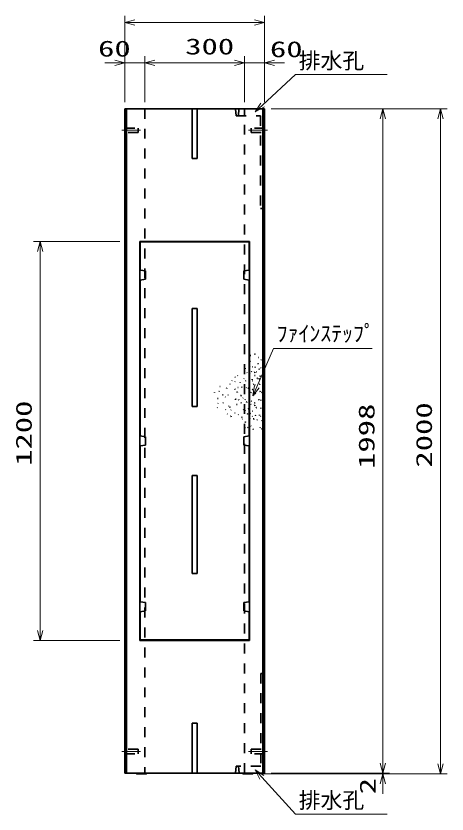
# Model space of a CAD drawing. Units: millimetres on the paper. Extents: x 15 to 1218, y 8 to 859.
# Drawn here: x 277.2 to 342, y 578.9 to 698.9 of the extents above; entities that cross this region are included whole.
import ezdxf
from ezdxf.enums import TextEntityAlignment as Align

# ---------------------------------------------------------------- set-up
doc = ezdxf.new("R2010")
doc.units = ezdxf.units.MM
doc.linetypes.add('USER2', pattern=[18.5, 12, -1.5, 3.5, -1.5])
doc.linetypes.add('USER3', pattern=[3, 1.5, -1.5])
for name, color, linetype, lineweight in [('D-BMK（構造物基準線）', 2, 'USER2', 18), ('D-STR-DIM（寸法）', 7, 'Continuous', 13), ('D-STR-HTXT（WS-旗）', 7, 'Continuous', 13), ('D-STR-HTXT（旗上げ）', 7, 'Continuous', 13), ('D-STR（構造物）', 1, 'Continuous', 35)]:
    doc.layers.add(name, color=color, linetype=linetype, lineweight=lineweight)
doc.styles.add('ＭＳ ゴシック', font='')
doc.styles.get('ＭＳ ゴシック').set_extended_font_data('MS Gothic')

# ---------------------------------------------------------------- blocks, each defined once
blk = doc.blocks.new('_Open30')
at = {"color": 7, "linetype": 'Continuous', "lineweight": 13}
for p, q in [((-1, 0.2679), (0, 0)), ((0, 0), (-1, -0.2679)), ((0, 0), (-1, 0))]:
    blk.add_line(p, q, dxfattribs=at)

msp = doc.modelspace()

# ---------------------------------------------------------------- linework, layer by layer
at = {"layer": 'D-BMK（構造物基準線）'}
for p, q in [((293.132, 681.689), (295.981, 681.689)), ((312.207, 681.689), (315.056, 681.689)), ((293.132, 588.289), (295.981, 588.289)), ((315.056, 588.289), (312.207, 588.289))]:
    msp.add_line(p, q, dxfattribs=at)
at = {"layer": 'D-STR-DIM（寸法）'}
for p, q in [((293.594, 692.835), (293.594, 698.885)), ((314.594, 692.865), (314.594, 698.885)), ((295.094, 697.885), (313.094, 697.885)), ((293.594, 685.939), (293.594, 692.835)), ((296.594, 685.939), (296.594, 692.835)), ((296.594, 685.99), (296.594, 692.835)), ((311.594, 685.939), (311.594, 692.835)), ((311.594, 685.939), (311.594, 692.835)), ((314.594, 685.908), (314.594, 692.835)), ((292.094, 691.835), (290.594, 691.835)), ((293.594, 691.835), (296.594, 691.835)), ((298.094, 691.835), (310.094, 691.835)), ((298.094, 691.835), (299.594, 691.835)), ((310.094, 691.835), (308.594, 691.835)), ((311.594, 691.835), (314.594, 691.835)), ((316.094, 691.835), (317.594, 691.835)), ((315.594, 684.939), (333.383, 684.939)), ((331.946, 684.939), (342.023, 684.939)), ((332.383, 586.539), (332.383, 683.439)), ((341.023, 586.439), (341.023, 683.439)), ((292.844, 664.989), (279.88, 664.989)), ((280.88, 606.489), (280.88, 663.489)), ((292.844, 604.989), (279.88, 604.989)), ((332.383, 586.539), (332.383, 588.039)), ((314.344, 584.939), (333.383, 584.939)), ((315.594, 585.039), (333.383, 585.039)), ((315.594, 585.039), (333.383, 585.039)), ((330.946, 584.939), (342.023, 584.939)), ((332.383, 585.039), (332.383, 584.939)), ((332.383, 583.439), (332.383, 581.939))]:
    msp.add_line(p, q, dxfattribs=at)
at = {"layer": 'D-STR-HTXT（WS-旗）'}
for points in [[(333.048, 690.085), (319.26, 690.085), (314.302, 685.496)], [(333.048, 578.89), (319.26, 578.89), (314.212, 584.422)]]:
    msp.add_lwpolyline(points, dxfattribs=at)
at = {"layer": 'D-STR-HTXT（旗上げ）'}
msp.add_lwpolyline([(330.767, 648.897), (315.937, 648.897), (313.437, 643.147)], dxfattribs=at)
at = {"layer": 'D-STR（構造物）'}
for p, q in [((314.594, 684.939), (293.594, 684.939)), ((293.594, 684.939), (293.594, 585.039)), ((293.844, 585.039), (293.844, 684.939)), ((303.719, 684.939), (303.719, 677.439)), ((304.469, 677.439), (304.469, 684.939)), ((314.344, 684.939), (314.344, 585.039)), ((314.594, 585.039), (314.594, 684.939)), ((303.719, 677.439), (304.469, 677.439)), ((312.344, 664.989), (295.844, 664.989)), ((295.844, 664.989), (295.844, 604.989)), ((295.919, 660.664), (295.919, 664.914)), ((295.919, 664.914), (312.269, 664.914)), ((312.269, 664.914), (312.269, 660.664)), ((312.344, 664.989), (312.344, 604.989)), ((296.719, 660.539), (295.919, 660.664)), ((296.719, 659.289), (296.719, 660.539)), ((312.269, 660.664), (311.469, 660.539)), ((311.469, 660.539), (311.469, 659.289)), ((295.919, 659.164), (296.719, 659.289)), ((295.919, 635.739), (295.919, 659.164)), ((311.469, 659.289), (312.269, 659.164)), ((312.269, 659.164), (312.269, 635.739)), ((303.719, 654.914), (303.719, 640.164)), ((304.469, 654.914), (303.719, 654.914)), ((304.469, 654.914), (304.469, 640.164)), ((313.102, 648.016), (313.159, 648.065)), ((313.159, 648.065), (313.207, 648.007)), ((312.362, 646.987), (312.415, 646.934)), ((312.415, 646.934), (312.468, 646.987)), ((312.476, 647.841), (312.549, 647.822)), ((313.677, 647.51), (313.752, 647.51)), ((314.025, 647.126), (314.078, 647.179)), ((314.078, 647.179), (314.131, 647.126)), ((311.708, 645.85), (311.701, 645.925)), ((312.455, 646.264), (312.39, 646.226)), ((312.842, 646.114), (312.768, 646.127)), ((313.181, 646.043), (313.207, 646.113)), ((313.661, 646.578), (313.588, 646.558)), ((313.641, 646.65), (313.661, 646.578)), ((313.778, 645.741), (313.791, 645.814)), ((313.791, 645.814), (313.865, 645.801)), ((313.973, 645.941), (314.034, 645.984)), ((314.034, 645.984), (314.077, 645.922)), ((310.163, 644.596), (310.11, 644.649)), ((310.163, 644.596), (310.216, 644.649)), ((310.579, 644.773), (310.541, 644.838)), ((311.544, 644.393), (311.486, 644.345)), ((311.996, 645.252), (311.926, 645.278)), ((312.409, 645.137), (312.44, 645.069)), ((312.625, 645.441), (312.564, 645.398)), ((312.625, 645.441), (312.669, 645.38)), ((313.059, 645.265), (313.121, 645.308)), ((313.168, 644.837), (313.093, 644.844)), ((313.121, 645.308), (313.164, 645.246)), ((313.39, 645.367), (313.458, 645.399)), ((313.512, 644.421), (313.463, 644.478)), ((313.905, 644.689), (313.943, 644.754)), ((313.943, 644.754), (314.008, 644.716)), ((307.937, 643.182), (307.863, 643.188)), ((309.381, 643.506), (309.456, 643.512)), ((309.69, 644.013), (309.71, 644.086)), ((310.138, 643.889), (310.203, 643.926)), ((310.954, 643.776), (310.929, 643.705)), ((311.729, 644.057), (311.79, 644.014)), ((311.79, 644.014), (311.747, 643.953)), ((312.372, 643.657), (312.446, 643.65)), ((312.736, 644.028), (312.811, 644.028)), ((312.755, 644.198), (312.742, 644.272)), ((312.98, 643.506), (312.908, 643.487)), ((313.142, 643.469), (313.204, 643.426)), ((313.204, 643.426), (313.161, 643.365)), ((313.623, 644.363), (313.561, 644.32)), ((313.666, 644.302), (313.623, 644.363)), ((313.824, 643.513), (313.897, 643.526)), ((313.914, 644.311), (313.84, 644.324)), ((313.897, 643.526), (313.91, 643.453)), ((313.901, 644.237), (313.914, 644.311)), ((307.097, 642.269), (307.078, 642.197)), ((307.78, 642.492), (307.723, 642.444)), ((307.829, 642.435), (307.78, 642.492)), ((308.902, 642.891), (308.909, 642.966)), ((310.156, 642.799), (310.188, 642.731)), ((310.431, 642.302), (310.489, 642.35)), ((310.489, 642.35), (310.537, 642.292)), ((310.646, 643.039), (310.571, 643.046)), ((311.205, 643.061), (311.137, 643.029)), ((311.205, 643.061), (311.174, 643.129)), ((311.893, 642.956), (311.845, 643.013)), ((312.145, 642.917), (312.08, 642.879)), ((312.108, 642.982), (312.145, 642.917)), ((312.586, 642.309), (312.548, 642.244)), ((312.749, 642.69), (312.822, 642.71)), ((312.822, 642.71), (312.802, 642.782)), ((313.263, 642.143), (313.202, 642.1)), ((313.263, 642.143), (313.306, 642.081)), ((313.953, 642.458), (313.879, 642.445)), ((313.966, 642.385), (313.953, 642.458)), ((314.195, 642.288), (314.134, 642.331)), ((314.152, 642.226), (314.195, 642.288)), ((307.55, 641.393), (307.625, 641.393)), ((308.373, 641.938), (308.298, 641.938)), ((308.383, 640.724), (308.346, 640.789)), ((308.752, 641.553), (308.699, 641.606)), ((309.121, 641.855), (309.152, 641.923)), ((310.258, 641.25), (310.258, 641.175)), ((310.333, 641.25), (310.258, 641.25)), ((310.726, 641.123), (310.707, 641.195)), ((311.007, 641.795), (311.082, 641.795)), ((311.082, 641.795), (311.082, 641.72)), ((311.407, 641.464), (311.354, 641.411)), ((311.686, 641.228), (311.629, 641.18)), ((311.686, 641.228), (311.735, 641.171)), ((311.871, 640.893), (311.933, 640.85)), ((311.933, 640.85), (311.89, 640.788)), ((312.576, 640.9), (312.634, 640.948)), ((312.634, 640.948), (312.585, 641.006)), ((313.009, 641.953), (312.996, 641.879)), ((313.704, 641.156), (313.765, 641.199)), ((313.765, 641.199), (313.808, 641.137)), ((314.057, 641.146), (314.044, 641.072)), ((303.719, 640.164), (304.469, 640.164)), ((307.514, 640.037), (307.495, 639.965)), ((307.654, 640.675), (307.596, 640.627)), ((308.318, 640.687), (308.383, 640.724)), ((308.759, 639.727), (308.733, 639.657)), ((309.213, 640.192), (309.194, 640.264)), ((309.397, 640.104), (309.332, 640.066)), ((309.397, 640.104), (309.435, 640.039)), ((309.521, 639.635), (309.574, 639.688)), ((310.395, 640.48), (310.465, 640.454)), ((311.109, 640.731), (311.041, 640.699)), ((311.141, 640.663), (311.109, 640.731)), ((311.439, 639.713), (311.371, 639.682)), ((311.471, 639.645), (311.439, 639.713)), ((311.717, 639.611), (311.692, 639.541)), ((312.212, 639.814), (312.139, 639.795)), ((312.267, 640.263), (312.192, 640.263)), ((312.192, 639.886), (312.212, 639.814)), ((312.589, 640.486), (312.514, 640.492)), ((313.123, 640.341), (313.05, 640.322)), ((313.143, 640.715), (313.07, 640.734)), ((313.123, 640.643), (313.143, 640.715)), ((313.142, 640.269), (313.123, 640.341)), ((313.309, 639.984), (313.366, 640.032)), ((313.366, 640.032), (313.318, 640.089)), ((314.062, 639.95), (314.056, 639.875)), ((308.978, 639.081), (309.01, 639.013)), ((309.501, 638.656), (309.559, 638.705)), ((309.559, 638.705), (309.607, 638.647)), ((310.138, 639.143), (310.157, 639.215)), ((310.658, 638.981), (310.664, 638.906)), ((311.183, 638.609), (311.183, 638.534)), ((312.059, 639.061), (311.987, 639.081)), ((312.04, 638.989), (312.059, 639.061)), ((312.283, 638.378), (312.225, 638.33)), ((312.283, 638.378), (312.235, 638.436)), ((312.373, 638.303), (312.373, 638.378)), ((312.48, 639.113), (312.427, 639.166)), ((312.427, 639.06), (312.48, 639.113)), ((312.797, 638.66), (312.729, 638.692)), ((312.737, 639.439), (312.812, 639.439)), ((313.249, 638.831), (313.177, 638.85)), ((313.249, 638.831), (313.23, 638.758)), ((313.833, 638.829), (313.84, 638.903)), ((314.029, 638.676), (313.981, 638.733)), ((311.299, 638.316), (311.246, 638.263)), ((311.729, 637.785), (311.654, 637.785)), ((311.729, 637.86), (311.729, 637.785)), ((312.533, 637.282), (312.586, 637.229)), ((312.904, 638.302), (312.979, 638.296)), ((312.979, 638.296), (312.972, 638.221)), ((313.472, 638.148), (313.415, 638.1)), ((313.424, 638.205), (313.472, 638.148)), ((314.162, 637.991), (314.168, 638.065)), ((311.713, 637.006), (311.681, 636.938)), ((312.078, 637.023), (312.025, 637.076)), ((312.025, 636.97), (312.078, 637.023)), ((312.835, 636.808), (312.903, 636.776)), ((312.903, 636.776), (312.871, 636.708)), ((313.939, 636.945), (313.946, 637.019)), ((314.078, 636.744), (314.136, 636.792)), ((314.136, 636.792), (314.087, 636.849)), ((296.719, 635.614), (295.919, 635.739)), ((296.719, 634.364), (296.719, 635.614)), ((312.269, 635.739), (311.469, 635.614)), ((311.469, 635.614), (311.469, 634.364)), ((295.919, 634.239), (296.719, 634.364)), ((295.919, 610.814), (295.919, 634.239)), ((311.469, 634.364), (312.269, 634.239)), ((312.269, 634.239), (312.269, 610.814)), ((304.469, 629.814), (303.719, 629.814)), ((303.719, 629.814), (303.719, 615.064)), ((304.469, 629.814), (304.469, 615.064)), ((303.719, 615.064), (304.469, 615.064)), ((296.719, 610.689), (295.919, 610.814)), ((312.269, 610.814), (311.469, 610.689)), ((296.719, 609.439), (296.719, 610.689)), ((311.469, 610.689), (311.469, 609.439)), ((295.919, 609.314), (296.719, 609.439)), ((295.919, 605.064), (295.919, 609.314)), ((311.469, 609.439), (312.269, 609.314)), ((312.269, 609.314), (312.269, 605.064)), ((295.844, 604.989), (312.344, 604.989)), ((312.269, 605.064), (295.919, 605.064)), ((303.719, 592.539), (303.719, 585.039)), ((303.719, 592.539), (304.469, 592.539)), ((304.469, 592.539), (304.469, 585.039)), ((293.594, 585.039), (314.594, 585.039)), ((295.344, 584.939), (295.244, 585.039)), ((296.844, 584.939), (295.344, 584.939)), ((296.844, 584.939), (296.944, 585.039)), ((311.344, 584.939), (311.244, 585.039)), ((312.844, 584.939), (311.344, 584.939)), ((312.844, 584.939), (312.944, 585.039))]:
    msp.add_line(p, q, dxfattribs=at)
at = {"layer": 'D-STR（構造物）', "linetype": 'USER3'}
for p, q in [((296.594, 684.939), (296.594, 585.039)), ((310.235, 684.939), (310.316, 683.889)), ((310.756, 684.939), (310.682, 683.889)), ((311.594, 585.039), (311.594, 684.939)), ((310.316, 683.889), (314.012, 683.889)), ((314.012, 683.889), (314.012, 669.939)), ((293.594, 682.039), (295.594, 682.039)), ((295.594, 682.039), (295.594, 681.339)), ((314.594, 682.039), (312.594, 682.039)), ((312.594, 682.039), (312.594, 681.339)), ((295.594, 681.339), (293.594, 681.339)), ((312.594, 681.339), (314.594, 681.339)), ((314.012, 669.939), (314.587, 669.939)), ((314.019, 600.039), (314.019, 586.089)), ((314.019, 600.039), (314.594, 600.039)), ((295.594, 588.639), (293.594, 588.639)), ((295.594, 587.939), (295.594, 588.639)), ((312.594, 588.639), (314.594, 588.639)), ((312.594, 587.939), (312.594, 588.639)), ((293.594, 587.939), (295.594, 587.939)), ((314.594, 587.939), (312.594, 587.939)), ((310.323, 586.089), (310.242, 585.039)), ((314.019, 586.089), (310.323, 586.089)), ((310.763, 585.039), (310.689, 586.089))]:
    msp.add_line(p, q, dxfattribs=at)

# ---------------------------------------------------------------- block references
at = {"layer": 'D-STR-DIM（寸法）', "xscale": 1.5, "yscale": 1.5}
for p, rotation in [((293.594, 697.885), 180), ((296.594, 691.835), 180), ((296.594, 691.835), 180), ((314.594, 691.835), 180), ((332.383, 684.939), 90), ((341.023, 684.939), 90), ((280.88, 664.989), 90), ((280.88, 604.989), 270), ((332.383, 585.039), 270), ((332.383, 585.039), 270), ((341.023, 584.939), 270), ((332.383, 584.939), 90)]:
    msp.add_blockref('_Open30', p, dxfattribs=dict(at, rotation=rotation))
for p in [(314.594, 697.885), (293.594, 691.835), (311.594, 691.835), (311.594, 691.835)]:
    msp.add_blockref('_Open30', p, dxfattribs=at)
at = {"layer": 'D-STR-HTXT（WS-旗）', "xscale": 1.5, "yscale": 1.5}
for p, rotation in [((313.201, 684.477), 222.78711), ((313.201, 585.531), 132.37661)]:
    msp.add_blockref('_Open30', p, dxfattribs=dict(at, rotation=rotation))
at = {"layer": 'D-STR-HTXT（旗上げ）', "xscale": 1.5, "yscale": 1.5, "rotation": 246.50838}
msp.add_blockref('_Open30', (312.84, 641.771), dxfattribs=at)

# ---------------------------------------------------------------- texts
at = {"layer": 'D-STR-DIM（寸法）', "style": 'ＭＳ ゴシック', "width": 1.5}
for s, p in [('60', (289.58, 692.054)), ('300', (302.677, 692.373)), ('60', (315.413, 691.959))]:
    msp.add_text(s, height=2.405, dxfattribs=at).set_placement(p, align=Align.BOTTOM_LEFT)
for s, p in [('1200', (280.343, 631.239)), ('1998', (331.845, 630.78)), ('2000', (340.485, 630.98)), ('2', (332.021, 581.85))]:
    msp.add_text(s, height=2.405, rotation=90, dxfattribs=at).set_placement(p, align=Align.BOTTOM_LEFT)
at = {"layer": 'D-STR-HTXT（WS-旗）', "style": 'ＭＳ ゴシック'}
for p in [(319.74, 690.237), (319.74, 579.042)]:
    msp.add_text('排水孔', height=2.405, dxfattribs=at).set_placement(p, align=Align.BOTTOM_LEFT)
at = {"layer": 'D-STR-HTXT（旗上げ）', "style": 'ＭＳ ゴシック'}
msp.add_text('ﾌｧｲﾝｽﾃｯﾌﾟ', height=2.405, dxfattribs=at).set_placement((316.416, 649.222), align=Align.BOTTOM_LEFT)

doc.saveas('drawing.dxf')
